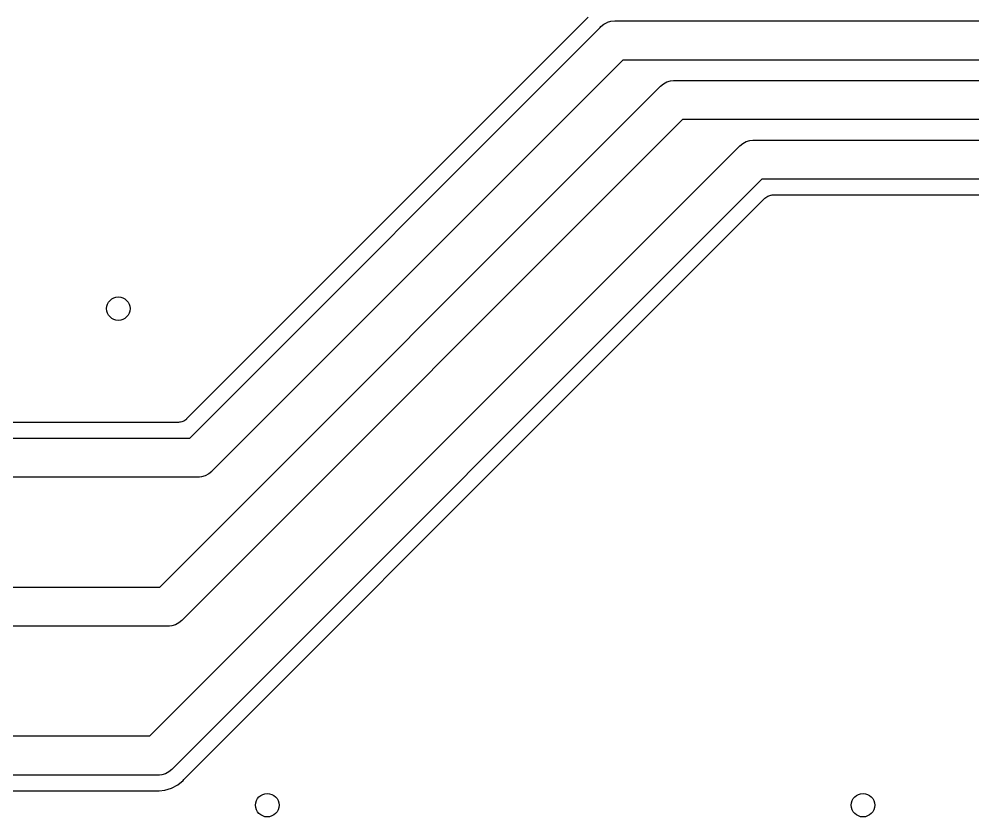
# Model space of a CAD drawing. Extents: x 86.1 to 155.4, y -71.6 to -29.3.
# Drawn here: x 96.52 to 108.72, y -46.5 to -36.3 of the extents above; entities that cross this region are included whole.
import ezdxf

# ---------------------------------------------------------------- set-up
doc = ezdxf.new("R2010")
doc.units = 0
doc.layers.add('BLACK', color=7, linetype='CONTINUOUS')

msp = doc.modelspace()

# ---------------------------------------------------------------- linework, layer by layer
at = {"layer": 'BLACK', "linetype": 'CONTINUOUS'}
for p, q in [((103.801, -36.2786), (98.6635, -41.4161)), ((104, -36.3671), (104.044, -36.3439)), ((104.044, -36.3439), (104.047, -36.3429)), ((104.047, -36.3429), (104.091, -36.3296)), ((104.091, -36.3296), (104.14, -36.3248)), ((104.14, -36.3248), (104.152, -36.326)), ((104.152, -36.326), (111.962, -36.326)), ((98.7024, -41.66), (103.955, -36.4079)), ((103.955, -36.4079), (103.962, -36.3984)), ((103.962, -36.3984), (104, -36.3671)), ((104.244, -36.826), (98.9915, -42.0781)), ((111.962, -36.826), (104.244, -36.826)), ((104.853, -37.0916), (104.89, -37.088)), ((104.89, -37.088), (104.902, -37.0868)), ((104.89, -37.088), (104.89, -37.088)), ((104.902, -37.0868), (104.914, -37.088)), ((104.914, -37.088), (112.026, -37.088)), ((98.3214, -43.565), (104.717, -37.1699)), ((104.717, -37.1699), (104.724, -37.1604)), ((104.724, -37.1604), (104.762, -37.1291)), ((104.762, -37.1291), (104.806, -37.1059)), ((104.806, -37.1059), (104.853, -37.0916)), ((105.006, -37.588), (98.6105, -43.9831)), ((112.026, -37.588), (105.006, -37.588)), ((98.1944, -45.47), (105.733, -37.9319)), ((105.733, -37.9319), (105.74, -37.9224)), ((105.74, -37.9224), (105.778, -37.8911)), ((105.778, -37.8911), (105.822, -37.8679)), ((105.822, -37.8679), (105.869, -37.8536)), ((105.869, -37.8536), (105.906, -37.85)), ((105.906, -37.85), (105.918, -37.8488)), ((105.906, -37.85), (105.906, -37.85)), ((105.918, -37.8488), (105.93, -37.85)), ((105.93, -37.85), (112.026, -37.85)), ((106.022, -38.35), (98.4835, -45.8881)), ((112.026, -38.35), (106.022, -38.35)), ((106.124, -38.5569), (106.137, -38.5529)), ((106.137, -38.5529), (106.138, -38.5528)), ((106.138, -38.5528), (106.139, -38.5526)), ((106.139, -38.5526), (106.153, -38.5514)), ((106.153, -38.5514), (106.167, -38.55)), ((106.167, -38.55), (112.036, -38.55)), ((103.724, -40.9299), (106.06, -38.5939)), ((106.06, -38.5939), (106.061, -38.5936)), ((106.061, -38.5935), (106.062, -38.5925)), ((106.061, -38.5936), (106.061, -38.5935)), ((106.061, -38.5936), (106.061, -38.5936)), ((106.062, -38.5925), (106.073, -38.5838)), ((106.073, -38.5838), (106.084, -38.5751)), ((106.084, -38.5747), (106.085, -38.5742)), ((106.084, -38.5751), (106.084, -38.5747)), ((106.085, -38.5742), (106.097, -38.5678)), ((106.097, -38.5678), (106.109, -38.5613)), ((106.109, -38.5613), (106.11, -38.5611)), ((106.11, -38.5611), (106.111, -38.5607)), ((106.111, -38.5607), (106.124, -38.5569)), ((98.637, -46.0173), (103.724, -40.9299)), ((98.5575, -41.46), (93.8302, -41.46)), ((98.5712, -41.4586), (98.5575, -41.46)), ((98.5851, -41.4574), (98.5712, -41.4586)), ((98.5858, -41.4572), (98.5851, -41.4574)), ((98.5866, -41.4571), (98.5858, -41.4572)), ((98.5999, -41.4531), (98.5866, -41.4571)), ((98.6132, -41.4493), (98.5999, -41.4531)), ((98.6139, -41.4489), (98.6132, -41.4493)), ((98.6146, -41.4487), (98.6139, -41.4489)), ((98.6269, -41.4422), (98.6146, -41.4487)), ((98.6392, -41.4358), (98.6269, -41.4422)), ((98.6398, -41.4353), (98.6392, -41.4358)), ((98.6405, -41.4349), (98.6398, -41.4353)), ((98.6512, -41.4262), (98.6405, -41.4349)), ((98.662, -41.4175), (98.6512, -41.4262)), ((98.6631, -41.4165), (98.662, -41.4175)), ((98.6632, -41.4164), (98.6631, -41.4165)), ((98.6635, -41.4161), (98.6632, -41.4164)), ((98.6632, -41.4164), (98.6632, -41.4164)), ((93.5, -41.66), (98.7024, -41.66)), ((98.9836, -42.0876), (98.9456, -42.1189)), ((98.9915, -42.0781), (98.9836, -42.0876)), ((98.7937, -42.16), (93.5, -42.16)), ((98.806, -42.1612), (98.7937, -42.16)), ((98.8279, -42.1591), (98.806, -42.1612)), ((98.855, -42.1564), (98.8279, -42.1591)), ((98.9021, -42.1421), (98.855, -42.1564)), ((98.9456, -42.1189), (98.9021, -42.1421)), ((93.5, -43.565), (98.3214, -43.565)), ((98.5646, -44.0239), (98.5211, -44.0471)), ((98.6026, -43.9926), (98.5646, -44.0239)), ((98.6105, -43.9831), (98.6026, -43.9926)), ((98.4127, -44.065), (93.5, -44.065)), ((98.425, -44.0662), (98.4127, -44.065)), ((98.4437, -44.0644), (98.425, -44.0662)), ((98.474, -44.0614), (98.4437, -44.0644)), ((98.5211, -44.0471), (98.474, -44.0614)), ((93.5, -45.47), (98.1944, -45.47)), ((98.2857, -45.97), (93.5, -45.97)), ((98.298, -45.9712), (98.2857, -45.97)), ((98.3182, -45.9692), (98.298, -45.9712)), ((98.347, -45.9664), (98.3182, -45.9692)), ((98.3941, -45.9521), (98.347, -45.9664)), ((98.4376, -45.9289), (98.3941, -45.9521)), ((98.4756, -45.8976), (98.4376, -45.9289)), ((98.4835, -45.8881), (98.4756, -45.8976)), ((98.471, -46.1378), (98.5492, -46.096)), ((98.5492, -46.096), (98.6177, -46.0397)), ((98.6177, -46.0397), (98.6272, -46.0283)), ((98.6272, -46.0283), (98.6285, -46.0266)), ((98.6285, -46.0266), (98.633, -46.0222)), ((98.633, -46.0222), (98.637, -46.0173)), ((93.8302, -46.17), (98.2685, -46.17)), ((98.2685, -46.17), (98.2706, -46.17)), ((98.2706, -46.17), (98.2769, -46.1707)), ((98.2769, -46.1707), (98.2832, -46.1707)), ((98.2832, -46.1707), (98.298, -46.1722)), ((98.298, -46.1722), (98.3128, -46.1707)), ((98.3128, -46.1707), (98.3862, -46.1635)), ((98.3862, -46.1635), (98.471, -46.1378))]:
    msp.add_line(p, q, dxfattribs=at)
at = {"layer": 'BLACK'}
for centre in [(97.79, -40.005), (99.695, -46.355), (107.315, -46.355)]:
    msp.add_circle(centre, 0.15, dxfattribs=at)

doc.saveas('drawing.dxf')
